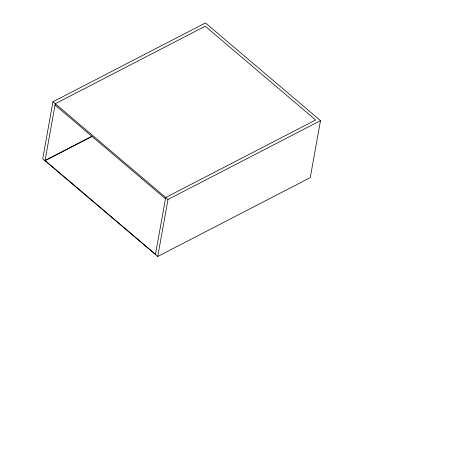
<?xml version="1.0" encoding="UTF-8"?>
<svg xmlns="http://www.w3.org/2000/svg" width="459" height="459" viewBox="0 0 459 459"><rect width="100%" height="100%" fill="white"/><g stroke="black" fill="none" stroke-linecap="round" stroke-linejoin="round"><path stroke-width="0.69" d="M52.963 101.778L42.71 158.785L157.735 256.466L310.25 177.633L320.502 120.631L205.477 22.95L52.963 101.778L167.994 199.458L157.735 256.466M45.011 160.736L55.264 103.734L205.236 26.215L315.66 119.988L165.693 197.508L155.435 254.51M92.075 136.18L45.051 160.484L155.481 254.257M45.642 160.409L91.398 136.759M167.994 199.458L320.502 120.631M55.034 105.002L165.464 198.77"/></g></svg>
